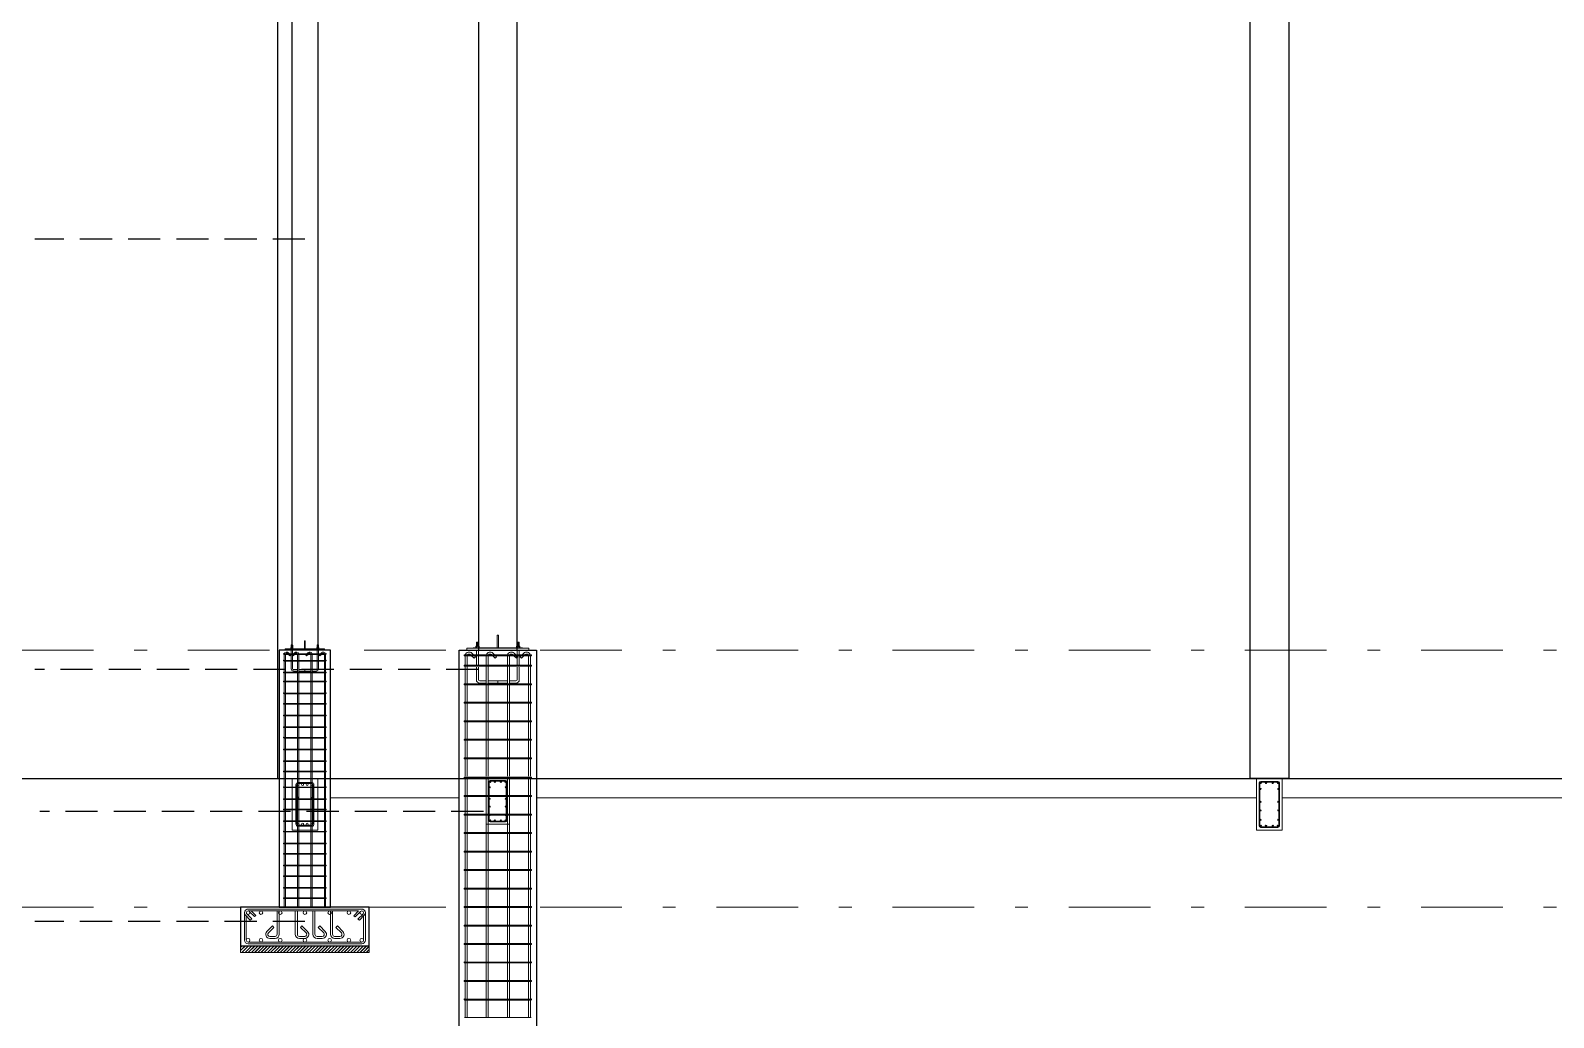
# Model space of a CAD drawing. Header units: millimetres. Extents: x 2175 to 3376, y 1504 to 1740.
# Drawn here: x 2889.6 to 2901.44, y 1528.03 to 1535.71 of the extents above; entities that cross this region are included whole.
import ezdxf

# ---------------------------------------------------------------- set-up
doc = ezdxf.new("R2010")
doc.units = ezdxf.units.MM
for name, pattern in [('DASHDOT2', [12.7, 6.35, -3.175, 0, -3.175]), ('DASHDOTX2', [50.8, 25.4, -12.7, 0, -12.7]), ('DASHED', [19.05, 12.7, -6.35]), ('HIDDEN', [0.375, 0.25, -0.125])]:
    doc.linetypes.add(name, pattern=pattern)
doc.layers.add('As Atap', color=3, linetype='DASHDOTX2', lineweight=40)
doc.layers.add('Garis Dim', color=131, linetype='DASHED', lineweight=9)
for name, color, linetype in [('FUR', 7, 'Continuous'), ('GR', 7, 'Continuous'), ('SUNGAI', 150, 'Continuous'), ('WF 150', 5, 'Continuous')]:
    doc.layers.add(name, color=color, linetype=linetype)
doc.layers.add('Layer2', color=7, linetype='DASHED', lineweight=40, true_color=0x238759)

# ---------------------------------------------------------------- blocks, each defined once
blk = doc.blocks.new('soof bmi')
at = {"layer": 'Garis Dim', "color": 1, "linetype": 'ByBlock', "lineweight": 9}
for p, q in [((38143.76, 315.036), (38143.76, 314.534)), ((38143.768, 315.036), (38143.768, 314.534)), ((38143.978, 315.053), (38143.777, 315.053)), ((38143.978, 315.044), (38143.777, 315.044)), ((38143.987, 315.036), (38143.987, 314.534)), ((38143.996, 315.036), (38143.996, 314.534)), ((38143.978, 314.525), (38143.777, 314.525)), ((38143.978, 314.517), (38143.777, 314.517))]:
    blk.add_line(p, q, dxfattribs=at)
blk.add_lwpolyline([(38143.728, 315.085), (38144.028, 315.085), (38144.028, 314.485), (38143.728, 314.485)], close=True, dxfattribs=at)
for centre, radius in [((38143.777, 315.036), 0.00853), ((38143.838, 315.036), 0.00853), ((38143.917, 315.036), 0.00853), ((38143.978, 315.036), 0.00853), ((38143.774, 314.965), 0.0064), ((38143.774, 314.815), 0.0064), ((38143.981, 314.965), 0.0064), ((38143.981, 314.815), 0.0064), ((38143.774, 314.715), 0.0064), ((38143.981, 314.715), 0.0064), ((38143.774, 314.605), 0.0064), ((38143.777, 314.534), 0.00853), ((38143.838, 314.534), 0.00853), ((38143.917, 314.534), 0.00853), ((38143.978, 314.534), 0.00853), ((38143.981, 314.605), 0.0064)]:
    blk.add_circle(centre, radius, dxfattribs=at)
for centre, radius, start, end in [((38143.777, 315.036), 0.0171, 90, 180), ((38143.978, 315.036), 0.0171, 0, 90), ((38143.978, 315.036), 0.00853, 0, 90), ((38143.777, 314.534), 0.0171, 180, 270), ((38143.978, 314.534), 0.00853, 270, 0), ((38143.978, 314.534), 0.0171, 270, 0)]:
    blk.add_arc(centre, radius, start, end, dxfattribs=at)
blk = doc.blocks.new('sloof 20x40')
at = {"layer": 'Garis Dim', "color": 1, "linetype": 'ByBlock', "lineweight": 9}
for p, q in [((49399.272, -5509.356), (49399.272, -5509.756)), ((49399.472, -5509.356), (49399.272, -5509.356)), ((49399.472, -5509.756), (49399.472, -5509.356)), ((49399.272, -5509.756), (49399.472, -5509.756))]:
    blk.add_line(p, q, dxfattribs=at)
at = {"layer": 'Garis Dim', "color": 1, "linetype": 'ByBlock', "lineweight": 5}
for p, q in [((49399.302, -5509.402), (49399.302, -5509.71)), ((49399.31, -5509.402), (49399.31, -5509.71)), ((49399.318, -5509.386), (49399.426, -5509.386)), ((49399.318, -5509.394), (49399.426, -5509.394)), ((49399.434, -5509.402), (49399.434, -5509.71)), ((49399.442, -5509.402), (49399.442, -5509.71)), ((49399.318, -5509.718), (49399.426, -5509.718)), ((49399.318, -5509.726), (49399.426, -5509.726))]:
    blk.add_line(p, q, dxfattribs=at)
for centre, radius in [((49399.318, -5509.402), 0.008), ((49399.354, -5509.402), 0.008), ((49399.39, -5509.402), 0.008), ((49399.426, -5509.402), 0.008), ((49399.316, -5509.506), 0.006), ((49399.428, -5509.506), 0.006), ((49399.318, -5509.71), 0.008), ((49399.354, -5509.71), 0.008), ((49399.39, -5509.71), 0.008), ((49399.426, -5509.71), 0.008)]:
    blk.add_circle(centre, radius, dxfattribs=at)
for centre, radius, start, end in [((49399.318, -5509.402), 0.016, 90, 180), ((49399.318, -5509.402), 0.008, 90, 180), ((49399.426, -5509.402), 0.016, 0, 90), ((49399.426, -5509.402), 0.008, 0, 90), ((49399.318, -5509.71), 0.016, 180, 270), ((49399.318, -5509.71), 0.008, 180, 270), ((49399.354, -5509.71), 0.008, 180, 270), ((49399.39, -5509.71), 0.008, 180, 270), ((49399.426, -5509.71), 0.016, 270, 0), ((49399.426, -5509.71), 0.008, 270, 0)]:
    blk.add_arc(centre, radius, start, end, dxfattribs=at)

msp = doc.modelspace()

# ---------------------------------------------------------------- hatches: boundary and pattern name
at = {"layer": 'Garis Dim', "linetype": 'ByBlock', "lineweight": 5}
h = msp.add_hatch(dxfattribs=at)
h.set_pattern_fill('LINE', color=0, scale=0.00072, angle=-0.0006, style=0)
h.set_pattern_definition([(179.999441, (3591.7157647, 1692.1963536), (2.23035e-08, 0.0022860000006), [])])
h.paths.add_polyline_path([(2893.082, 1530.954, 0.414214), (2893.08, 1530.956), (2893.067, 1530.956, 0.414214), (2893.065, 1530.954), (2893.065, 1530.923), (2893.082, 1530.923)])
h = msp.add_hatch(dxfattribs=at)
h.set_pattern_fill('LINE', color=0, scale=0.00072, angle=-0.0006, style=0)
h.set_pattern_definition([(179.999441, (3591.3989637, 1692.1963567), (2.23035e-08, 0.0022860000006), [])])
h.paths.add_polyline_path([(2893.399, 1530.954, 0.414214), (2893.397, 1530.956), (2893.383, 1530.956, 0.414214), (2893.381, 1530.954), (2893.381, 1530.923), (2893.399, 1530.923)])
h = msp.add_hatch(dxfattribs=at)
h.set_pattern_fill('LINE', color=0, scale=0.000456792, angle=-0.0006, style=0)
h.set_pattern_definition([(179.999441, (3311.6752754, 1633.2291628), (1.415e-08, 0.0014503160385), [])])
h.paths.add_polyline_path([(2891.626, 1530.932, -0.414214), (2891.627, 1530.933), (2891.635, 1530.933, -0.414214), (2891.637, 1530.932), (2891.637, 1530.912), (2891.626, 1530.912)])
h = msp.add_hatch(dxfattribs=at)
h.set_pattern_fill('LINE', color=0, scale=0.000456792, angle=-0.0006, style=0)
h.set_pattern_definition([(179.999441, (3311.8762646, 1633.2291608), (1.415e-08, 0.0014503160385), [])])
h.paths.add_polyline_path([(2891.827, 1530.932, -0.414214), (2891.828, 1530.933), (2891.836, 1530.933, -0.414214), (2891.838, 1530.932), (2891.838, 1530.912), (2891.827, 1530.912)])
at = {"layer": 'Layer2', "linetype": 'ByBlock', "lineweight": 5}
h = msp.add_hatch(dxfattribs=at)
h.set_pattern_fill('JIS_LC_8', scale=0.00225, style=0)
h.set_pattern_definition([(45, (-10530.265146, 4187.654351), (-0.01240972401, 0.01240972401), []), (45, (-10530.264246, 4187.654351), (-0.01240972401, 0.01240972401), [])])
h.paths.add_polyline_path([(2891.232, 1528.593), (2892.232, 1528.593), (2892.232, 1528.541), (2891.232, 1528.541)])

# ---------------------------------------------------------------- linework, layer by layer
for p, q in [((2891.519, 1537.579), (2891.519, 1529.893)), ((2891.61, 1530.902), (2891.854, 1530.902)), ((2891.61, 1530.902), (2891.854, 1530.902)), ((2893.423, 1530.908), (2893.039, 1530.908)), ((2893.423, 1530.908), (2893.039, 1530.908))]:
    msp.add_line(p, q)
at = {"linetype": 'HIDDEN'}
for p, q in [((2891.732, 1534.089), (2889.631, 1534.089)), ((2893.081, 1530.741), (2889.631, 1530.741)), ((2893.12, 1529.637), (2889.67, 1529.637)), ((2891.732, 1528.783), (2889.631, 1528.783))]:
    msp.add_line(p, q, dxfattribs=at)
at = {"lineweight": 18}
for p, q in [((2891.58, 1530.893), (2891.884, 1530.893)), ((2891.58, 1530.893), (2891.884, 1530.893)), ((2893.471, 1530.893), (2892.991, 1530.892)), ((2893.471, 1530.893), (2892.991, 1530.893))]:
    msp.add_line(p, q, dxfattribs=at)
at = {"layer": 'As Atap', "color": 0, "linetype": 'ByBlock', "lineweight": 5}
for p, q in [((2891.735, 1530.966), (2891.728, 1530.966)), ((2891.728, 1530.902), (2891.728, 1530.966)), ((2891.735, 1530.902), (2891.735, 1530.966)), ((2893.08, 1530.956), (2893.067, 1530.956)), ((2893.226, 1531.008), (2893.237, 1531.008)), ((2893.226, 1530.908), (2893.226, 1531.008)), ((2893.237, 1530.908), (2893.237, 1531.008)), ((2893.397, 1530.956), (2893.383, 1530.956)), ((2891.57, 1530.859), (2891.57, 1530.813)), ((2891.58, 1530.859), (2891.58, 1530.813)), ((2891.626, 1530.893), (2891.626, 1530.865)), ((2891.626, 1530.86), (2891.626, 1530.813)), ((2891.627, 1530.933), (2891.635, 1530.933)), ((2891.636, 1530.893), (2891.636, 1530.865)), ((2891.636, 1530.86), (2891.636, 1530.813)), ((2891.675, 1530.859), (2891.675, 1530.813)), ((2891.684, 1530.859), (2891.684, 1530.813)), ((2891.779, 1530.859), (2891.779, 1530.813)), ((2891.789, 1530.859), (2891.789, 1530.813)), ((2891.827, 1530.893), (2891.827, 1530.865)), ((2891.827, 1530.86), (2891.827, 1530.813)), ((2891.828, 1530.933), (2891.836, 1530.933)), ((2891.837, 1530.893), (2891.837, 1530.865)), ((2891.837, 1530.86), (2891.837, 1530.813)), ((2891.883, 1530.86), (2891.883, 1530.813)), ((2891.893, 1530.86), (2891.893, 1530.813)), ((2892.977, 1530.849), (2892.977, 1530.775)), ((2892.993, 1530.849), (2892.993, 1530.775)), ((2893.065, 1530.893), (2893.065, 1530.849)), ((2893.065, 1530.849), (2893.065, 1530.775)), ((2893.082, 1530.893), (2893.082, 1530.849)), ((2893.082, 1530.849), (2893.082, 1530.775)), ((2893.142, 1530.847), (2893.142, 1530.775)), ((2893.157, 1530.847), (2893.157, 1530.775)), ((2893.306, 1530.847), (2893.306, 1530.775)), ((2893.322, 1530.847), (2893.322, 1530.775)), ((2893.382, 1530.893), (2893.382, 1530.849)), ((2893.382, 1530.849), (2893.382, 1530.775)), ((2893.399, 1530.893), (2893.399, 1530.849)), ((2893.399, 1530.849), (2893.399, 1530.775)), ((2893.471, 1530.847), (2893.471, 1530.775)), ((2893.486, 1530.847), (2893.486, 1530.775)), ((2891.57, 1530.808), (2891.57, 1530.722)), ((2891.57, 1530.737), (2891.57, 1530.651)), ((2891.58, 1530.808), (2891.58, 1530.722)), ((2891.58, 1530.737), (2891.58, 1530.651)), ((2891.626, 1530.808), (2891.626, 1530.747)), ((2891.636, 1530.808), (2891.636, 1530.747)), ((2891.675, 1530.741), (2891.642, 1530.741)), ((2891.675, 1530.73), (2891.642, 1530.73)), ((2891.675, 1530.808), (2891.675, 1530.722)), ((2891.675, 1530.737), (2891.675, 1530.651)), ((2891.684, 1530.808), (2891.684, 1530.722)), ((2891.779, 1530.741), (2891.684, 1530.741)), ((2891.684, 1530.737), (2891.684, 1530.651)), ((2891.779, 1530.73), (2891.684, 1530.73)), ((2891.732, 1530.741), (2891.732, 1530.73)), ((2891.779, 1530.808), (2891.779, 1530.722)), ((2891.779, 1530.737), (2891.779, 1530.651)), ((2891.789, 1530.808), (2891.789, 1530.722)), ((2891.821, 1530.741), (2891.789, 1530.741)), ((2891.789, 1530.737), (2891.789, 1530.651)), ((2891.821, 1530.73), (2891.789, 1530.73)), ((2891.827, 1530.808), (2891.827, 1530.747)), ((2891.837, 1530.808), (2891.837, 1530.747)), ((2891.883, 1530.808), (2891.883, 1530.722)), ((2891.883, 1530.737), (2891.883, 1530.651)), ((2891.893, 1530.808), (2891.893, 1530.722)), ((2891.893, 1530.737), (2891.893, 1530.651)), ((2892.977, 1530.767), (2892.977, 1530.631)), ((2892.993, 1530.767), (2892.993, 1530.631)), ((2893.065, 1530.76), (2893.065, 1530.662)), ((2893.082, 1530.76), (2893.082, 1530.662)), ((2893.142, 1530.767), (2893.142, 1530.631)), ((2893.157, 1530.767), (2893.157, 1530.631)), ((2893.306, 1530.767), (2893.306, 1530.631)), ((2893.322, 1530.767), (2893.322, 1530.631)), ((2893.382, 1530.76), (2893.382, 1530.662)), ((2893.399, 1530.76), (2893.399, 1530.662)), ((2893.471, 1530.767), (2893.471, 1530.631)), ((2893.486, 1530.767), (2893.486, 1530.631)), ((2891.57, 1530.646), (2891.57, 1530.559)), ((2891.58, 1530.646), (2891.58, 1530.559)), ((2891.675, 1530.646), (2891.675, 1530.559)), ((2891.684, 1530.646), (2891.684, 1530.559)), ((2891.779, 1530.646), (2891.779, 1530.559)), ((2891.789, 1530.646), (2891.789, 1530.559)), ((2891.883, 1530.646), (2891.883, 1530.559)), ((2891.893, 1530.646), (2891.893, 1530.559)), ((2892.977, 1530.623), (2892.977, 1530.487)), ((2892.993, 1530.623), (2892.993, 1530.487)), ((2893.091, 1530.654), (2893.142, 1530.654)), ((2893.091, 1530.637), (2893.142, 1530.637)), ((2893.142, 1530.623), (2893.142, 1530.487)), ((2893.157, 1530.654), (2893.306, 1530.654)), ((2893.157, 1530.637), (2893.306, 1530.637)), ((2893.157, 1530.623), (2893.157, 1530.487)), ((2893.231, 1530.654), (2893.231, 1530.637)), ((2893.306, 1530.623), (2893.306, 1530.487)), ((2893.322, 1530.654), (2893.373, 1530.654)), ((2893.322, 1530.637), (2893.373, 1530.637)), ((2893.322, 1530.623), (2893.322, 1530.487)), ((2893.471, 1530.623), (2893.471, 1530.487)), ((2893.486, 1530.623), (2893.486, 1530.487)), ((2891.57, 1530.565), (2891.57, 1530.478)), ((2891.57, 1530.473), (2891.57, 1530.387)), ((2891.58, 1530.565), (2891.58, 1530.478)), ((2891.58, 1530.473), (2891.58, 1530.387)), ((2891.675, 1530.565), (2891.675, 1530.478)), ((2891.675, 1530.473), (2891.675, 1530.387)), ((2891.684, 1530.565), (2891.684, 1530.478)), ((2891.684, 1530.473), (2891.684, 1530.387)), ((2891.779, 1530.565), (2891.779, 1530.478)), ((2891.779, 1530.473), (2891.779, 1530.387)), ((2891.789, 1530.565), (2891.789, 1530.478)), ((2891.789, 1530.473), (2891.789, 1530.387)), ((2891.883, 1530.565), (2891.883, 1530.478)), ((2891.883, 1530.473), (2891.883, 1530.387)), ((2891.893, 1530.565), (2891.893, 1530.478)), ((2891.893, 1530.473), (2891.893, 1530.387)), ((2892.977, 1530.479), (2892.977, 1530.343)), ((2892.993, 1530.479), (2892.993, 1530.343)), ((2893.142, 1530.479), (2893.142, 1530.343)), ((2893.157, 1530.479), (2893.157, 1530.343)), ((2893.306, 1530.479), (2893.306, 1530.343)), ((2893.322, 1530.479), (2893.322, 1530.343)), ((2893.471, 1530.479), (2893.471, 1530.343)), ((2893.486, 1530.479), (2893.486, 1530.343)), ((2891.57, 1530.382), (2891.57, 1530.295)), ((2891.58, 1530.382), (2891.58, 1530.295)), ((2891.675, 1530.382), (2891.675, 1530.295)), ((2891.684, 1530.382), (2891.684, 1530.295)), ((2891.779, 1530.382), (2891.779, 1530.295)), ((2891.789, 1530.382), (2891.789, 1530.295)), ((2891.883, 1530.382), (2891.883, 1530.295)), ((2891.893, 1530.382), (2891.893, 1530.295)), ((2891.57, 1530.301), (2891.57, 1530.214)), ((2891.58, 1530.301), (2891.58, 1530.214)), ((2891.675, 1530.301), (2891.675, 1530.214)), ((2891.684, 1530.301), (2891.684, 1530.214)), ((2891.779, 1530.301), (2891.779, 1530.214)), ((2891.789, 1530.301), (2891.789, 1530.214)), ((2891.883, 1530.301), (2891.883, 1530.214)), ((2891.893, 1530.301), (2891.893, 1530.214)), ((2892.977, 1530.336), (2892.977, 1530.199)), ((2892.993, 1530.336), (2892.993, 1530.199)), ((2893.142, 1530.336), (2893.142, 1530.199)), ((2893.157, 1530.336), (2893.157, 1530.199)), ((2893.306, 1530.336), (2893.306, 1530.199)), ((2893.322, 1530.336), (2893.322, 1530.199)), ((2893.471, 1530.336), (2893.471, 1530.199)), ((2893.486, 1530.336), (2893.486, 1530.199)), ((2891.57, 1530.209), (2891.57, 1530.123)), ((2891.57, 1530.118), (2891.57, 1530.031)), ((2891.58, 1530.209), (2891.58, 1530.123)), ((2891.58, 1530.118), (2891.58, 1530.031)), ((2891.675, 1530.209), (2891.675, 1530.123)), ((2891.675, 1530.118), (2891.675, 1530.031)), ((2891.684, 1530.209), (2891.684, 1530.123)), ((2891.684, 1530.118), (2891.684, 1530.031)), ((2891.779, 1530.209), (2891.779, 1530.123)), ((2891.779, 1530.118), (2891.779, 1530.031)), ((2891.789, 1530.209), (2891.789, 1530.123)), ((2891.789, 1530.118), (2891.789, 1530.031)), ((2891.883, 1530.209), (2891.883, 1530.123)), ((2891.883, 1530.118), (2891.883, 1530.031)), ((2891.893, 1530.209), (2891.893, 1530.123)), ((2891.893, 1530.118), (2891.893, 1530.031)), ((2892.977, 1530.192), (2892.977, 1530.055)), ((2892.993, 1530.192), (2892.993, 1530.055)), ((2893.142, 1530.192), (2893.142, 1530.055)), ((2893.157, 1530.192), (2893.157, 1530.055)), ((2893.306, 1530.192), (2893.306, 1530.055)), ((2893.322, 1530.192), (2893.322, 1530.055)), ((2893.471, 1530.192), (2893.471, 1530.055)), ((2893.486, 1530.192), (2893.486, 1530.055)), ((2891.57, 1530.037), (2891.57, 1529.95)), ((2891.58, 1530.037), (2891.58, 1529.95)), ((2891.675, 1530.037), (2891.675, 1529.95)), ((2891.684, 1530.037), (2891.684, 1529.95)), ((2891.779, 1530.037), (2891.779, 1529.95)), ((2891.789, 1530.037), (2891.789, 1529.95)), ((2891.883, 1530.037), (2891.883, 1529.95)), ((2891.893, 1530.037), (2891.893, 1529.95)), ((2892.977, 1530.048), (2892.977, 1529.912)), ((2892.993, 1530.048), (2892.993, 1529.912)), ((2893.142, 1530.048), (2893.142, 1529.912)), ((2893.157, 1530.048), (2893.157, 1529.912)), ((2893.306, 1530.048), (2893.306, 1529.912)), ((2893.322, 1530.048), (2893.322, 1529.912)), ((2893.471, 1530.048), (2893.471, 1529.912)), ((2893.486, 1530.048), (2893.486, 1529.912)), ((2891.57, 1529.945), (2891.57, 1529.859)), ((2891.57, 1529.915), (2891.57, 1529.828)), ((2891.58, 1529.945), (2891.58, 1529.859)), ((2891.58, 1529.915), (2891.58, 1529.828)), ((2891.675, 1529.945), (2891.675, 1529.859)), ((2891.675, 1529.915), (2891.675, 1529.828)), ((2891.684, 1529.945), (2891.684, 1529.859)), ((2891.684, 1529.915), (2891.684, 1529.828)), ((2891.779, 1529.945), (2891.779, 1529.859)), ((2891.779, 1529.915), (2891.779, 1529.828)), ((2891.789, 1529.945), (2891.789, 1529.859)), ((2891.789, 1529.915), (2891.789, 1529.828)), ((2891.883, 1529.945), (2891.883, 1529.859)), ((2891.883, 1529.915), (2891.883, 1529.828)), ((2891.893, 1529.945), (2891.893, 1529.859)), ((2891.893, 1529.915), (2891.893, 1529.828)), ((2892.977, 1529.898), (2892.977, 1529.761)), ((2892.993, 1529.898), (2892.993, 1529.761)), ((2893.142, 1529.898), (2893.142, 1529.761)), ((2893.157, 1529.898), (2893.157, 1529.761)), ((2893.306, 1529.898), (2893.306, 1529.761)), ((2893.322, 1529.898), (2893.322, 1529.761)), ((2893.471, 1529.898), (2893.471, 1529.761)), ((2893.486, 1529.898), (2893.486, 1529.761)), ((2891.57, 1529.823), (2891.57, 1529.737)), ((2891.58, 1529.823), (2891.58, 1529.737)), ((2891.675, 1529.823), (2891.675, 1529.737)), ((2891.684, 1529.823), (2891.684, 1529.737)), ((2891.779, 1529.823), (2891.779, 1529.737)), ((2891.789, 1529.823), (2891.789, 1529.737)), ((2891.883, 1529.823), (2891.883, 1529.737)), ((2891.893, 1529.823), (2891.893, 1529.737)), ((2891.57, 1529.742), (2891.57, 1529.656)), ((2891.57, 1529.651), (2891.57, 1529.564)), ((2891.58, 1529.742), (2891.58, 1529.656)), ((2891.58, 1529.651), (2891.58, 1529.564)), ((2891.675, 1529.742), (2891.675, 1529.656)), ((2891.675, 1529.651), (2891.675, 1529.564)), ((2891.684, 1529.742), (2891.684, 1529.656)), ((2891.684, 1529.651), (2891.684, 1529.564)), ((2891.779, 1529.742), (2891.779, 1529.656)), ((2891.779, 1529.651), (2891.779, 1529.564)), ((2891.789, 1529.742), (2891.789, 1529.656)), ((2891.789, 1529.651), (2891.789, 1529.564)), ((2891.883, 1529.742), (2891.883, 1529.656)), ((2891.883, 1529.651), (2891.883, 1529.564)), ((2891.893, 1529.742), (2891.893, 1529.656)), ((2891.893, 1529.651), (2891.893, 1529.564)), ((2892.977, 1529.754), (2892.977, 1529.617)), ((2892.993, 1529.754), (2892.993, 1529.617)), ((2893.142, 1529.754), (2893.142, 1529.617)), ((2893.157, 1529.754), (2893.157, 1529.617)), ((2893.306, 1529.754), (2893.306, 1529.617)), ((2893.322, 1529.754), (2893.322, 1529.617)), ((2893.471, 1529.754), (2893.471, 1529.617)), ((2893.486, 1529.754), (2893.486, 1529.617)), ((2891.57, 1529.57), (2891.57, 1529.483)), ((2891.58, 1529.57), (2891.58, 1529.483)), ((2891.675, 1529.57), (2891.675, 1529.483)), ((2891.684, 1529.57), (2891.684, 1529.483)), ((2891.779, 1529.57), (2891.779, 1529.483)), ((2891.789, 1529.57), (2891.789, 1529.483)), ((2891.883, 1529.57), (2891.883, 1529.483)), ((2891.893, 1529.57), (2891.893, 1529.483)), ((2892.977, 1529.61), (2892.977, 1529.474)), ((2892.993, 1529.61), (2892.993, 1529.474)), ((2893.142, 1529.61), (2893.142, 1529.474)), ((2893.157, 1529.61), (2893.157, 1529.474)), ((2893.306, 1529.61), (2893.306, 1529.474)), ((2893.322, 1529.61), (2893.322, 1529.474)), ((2893.471, 1529.61), (2893.471, 1529.474)), ((2893.486, 1529.61), (2893.486, 1529.474)), ((2891.57, 1529.478), (2891.57, 1529.392)), ((2891.58, 1529.478), (2891.58, 1529.392)), ((2891.675, 1529.478), (2891.675, 1529.392)), ((2891.684, 1529.478), (2891.684, 1529.392)), ((2891.779, 1529.478), (2891.779, 1529.392)), ((2891.789, 1529.478), (2891.789, 1529.392)), ((2891.883, 1529.478), (2891.883, 1529.392)), ((2891.893, 1529.478), (2891.893, 1529.392)), ((2892.977, 1529.466), (2892.977, 1529.33)), ((2892.993, 1529.466), (2892.993, 1529.33)), ((2893.142, 1529.466), (2893.142, 1529.33)), ((2893.157, 1529.466), (2893.157, 1529.33)), ((2893.306, 1529.466), (2893.306, 1529.33)), ((2893.322, 1529.466), (2893.322, 1529.33)), ((2893.471, 1529.466), (2893.471, 1529.33)), ((2893.486, 1529.466), (2893.486, 1529.33)), ((2891.57, 1529.397), (2891.57, 1529.31)), ((2891.57, 1529.306), (2891.57, 1529.219)), ((2891.58, 1529.397), (2891.58, 1529.31)), ((2891.58, 1529.306), (2891.58, 1529.219)), ((2891.675, 1529.397), (2891.675, 1529.31)), ((2891.675, 1529.306), (2891.675, 1529.219)), ((2891.684, 1529.397), (2891.684, 1529.31)), ((2891.684, 1529.306), (2891.684, 1529.219)), ((2891.779, 1529.397), (2891.779, 1529.31)), ((2891.779, 1529.306), (2891.779, 1529.219)), ((2891.789, 1529.397), (2891.789, 1529.31)), ((2891.789, 1529.306), (2891.789, 1529.219)), ((2891.883, 1529.397), (2891.883, 1529.31)), ((2891.883, 1529.306), (2891.883, 1529.219)), ((2891.893, 1529.397), (2891.893, 1529.31)), ((2891.893, 1529.306), (2891.893, 1529.219)), ((2892.977, 1529.322), (2892.977, 1529.186)), ((2892.993, 1529.322), (2892.993, 1529.186)), ((2893.142, 1529.322), (2893.142, 1529.186)), ((2893.157, 1529.322), (2893.157, 1529.186)), ((2893.306, 1529.322), (2893.306, 1529.186)), ((2893.322, 1529.322), (2893.322, 1529.186)), ((2893.471, 1529.322), (2893.471, 1529.186)), ((2893.486, 1529.322), (2893.486, 1529.186)), ((2891.57, 1529.224), (2891.57, 1529.138)), ((2891.58, 1529.224), (2891.58, 1529.138)), ((2891.675, 1529.224), (2891.675, 1529.138)), ((2891.684, 1529.224), (2891.684, 1529.138)), ((2891.779, 1529.224), (2891.779, 1529.138)), ((2891.789, 1529.224), (2891.789, 1529.138)), ((2891.883, 1529.224), (2891.883, 1529.138)), ((2891.893, 1529.224), (2891.893, 1529.138)), ((2892.977, 1529.178), (2892.977, 1529.042)), ((2892.993, 1529.178), (2892.993, 1529.042)), ((2893.142, 1529.178), (2893.142, 1529.042)), ((2893.157, 1529.178), (2893.157, 1529.042)), ((2893.306, 1529.178), (2893.306, 1529.042)), ((2893.322, 1529.178), (2893.322, 1529.042)), ((2893.471, 1529.178), (2893.471, 1529.042)), ((2893.486, 1529.178), (2893.486, 1529.042)), ((2891.57, 1529.133), (2891.57, 1529.047)), ((2891.57, 1529.052), (2891.57, 1528.965)), ((2891.58, 1529.133), (2891.58, 1529.047)), ((2891.58, 1529.052), (2891.58, 1528.965)), ((2891.675, 1529.133), (2891.675, 1529.047)), ((2891.675, 1529.052), (2891.675, 1528.965)), ((2891.684, 1529.133), (2891.684, 1529.047)), ((2891.684, 1529.052), (2891.684, 1528.965)), ((2891.779, 1529.133), (2891.779, 1529.047)), ((2891.779, 1529.052), (2891.779, 1528.965)), ((2891.789, 1529.133), (2891.789, 1529.047)), ((2891.789, 1529.052), (2891.789, 1528.965)), ((2891.883, 1529.133), (2891.883, 1529.047)), ((2891.883, 1529.052), (2891.883, 1528.965)), ((2891.893, 1529.133), (2891.893, 1529.047)), ((2891.893, 1529.052), (2891.893, 1528.965)), ((2891.57, 1528.96), (2891.57, 1528.893)), ((2891.58, 1528.96), (2891.58, 1528.893)), ((2891.675, 1528.96), (2891.675, 1528.893)), ((2891.684, 1528.96), (2891.684, 1528.893)), ((2891.779, 1528.96), (2891.779, 1528.893)), ((2891.789, 1528.96), (2891.789, 1528.893)), ((2891.883, 1528.96), (2891.883, 1528.893)), ((2891.893, 1528.96), (2891.893, 1528.893)), ((2892.977, 1529.034), (2892.977, 1528.898)), ((2892.993, 1529.034), (2892.993, 1528.898)), ((2893.142, 1529.034), (2893.142, 1528.898)), ((2893.157, 1529.034), (2893.157, 1528.898)), ((2893.306, 1529.034), (2893.306, 1528.898)), ((2893.322, 1529.034), (2893.322, 1528.898)), ((2893.471, 1529.034), (2893.471, 1528.898)), ((2893.486, 1529.034), (2893.486, 1528.898)), ((2891.262, 1528.849), (2891.262, 1528.636)), ((2891.276, 1528.824), (2891.276, 1528.636)), ((2891.516, 1528.864), (2891.516, 1528.682)), ((2891.532, 1528.864), (2891.532, 1528.682)), ((2891.657, 1528.864), (2891.657, 1528.682)), ((2891.673, 1528.864), (2891.673, 1528.682)), ((2891.794, 1528.864), (2891.794, 1528.682)), ((2891.81, 1528.864), (2891.81, 1528.682)), ((2891.931, 1528.864), (2891.931, 1528.682)), ((2891.947, 1528.864), (2891.947, 1528.682)), ((2892.187, 1528.824), (2892.187, 1528.631)), ((2892.202, 1528.85), (2892.202, 1528.636)), ((2892.977, 1528.89), (2892.977, 1528.754)), ((2892.993, 1528.89), (2892.993, 1528.754)), ((2893.142, 1528.89), (2893.142, 1528.754)), ((2893.157, 1528.89), (2893.157, 1528.754)), ((2893.306, 1528.89), (2893.306, 1528.754)), ((2893.322, 1528.89), (2893.322, 1528.754)), ((2893.471, 1528.89), (2893.471, 1528.754)), ((2893.486, 1528.89), (2893.486, 1528.754)), ((2892.977, 1528.747), (2892.977, 1528.61)), ((2892.993, 1528.747), (2892.993, 1528.61)), ((2893.142, 1528.747), (2893.142, 1528.61)), ((2893.157, 1528.747), (2893.157, 1528.61)), ((2893.306, 1528.747), (2893.306, 1528.61)), ((2893.322, 1528.747), (2893.322, 1528.61)), ((2893.471, 1528.747), (2893.471, 1528.61)), ((2893.486, 1528.747), (2893.486, 1528.61)), ((2892.977, 1528.603), (2892.977, 1528.466)), ((2892.993, 1528.603), (2892.993, 1528.466)), ((2893.142, 1528.603), (2893.142, 1528.466)), ((2893.157, 1528.603), (2893.157, 1528.466)), ((2893.306, 1528.603), (2893.306, 1528.466)), ((2893.322, 1528.603), (2893.322, 1528.466)), ((2893.471, 1528.603), (2893.471, 1528.466)), ((2893.486, 1528.603), (2893.486, 1528.466)), ((2892.977, 1528.459), (2892.977, 1528.322)), ((2892.993, 1528.459), (2892.993, 1528.322)), ((2893.142, 1528.459), (2893.142, 1528.322)), ((2893.157, 1528.459), (2893.157, 1528.322)), ((2893.306, 1528.459), (2893.306, 1528.322)), ((2893.322, 1528.459), (2893.322, 1528.322)), ((2893.471, 1528.459), (2893.471, 1528.322)), ((2893.486, 1528.459), (2893.486, 1528.322)), ((2892.977, 1528.315), (2892.977, 1528.178)), ((2892.993, 1528.315), (2892.993, 1528.178)), ((2893.142, 1528.315), (2893.142, 1528.178)), ((2893.157, 1528.315), (2893.157, 1528.178)), ((2893.306, 1528.315), (2893.306, 1528.178)), ((2893.322, 1528.315), (2893.322, 1528.178)), ((2893.471, 1528.315), (2893.471, 1528.178)), ((2893.486, 1528.315), (2893.486, 1528.178)), ((2892.977, 1528.171), (2892.977, 1528.034)), ((2892.993, 1528.171), (2892.993, 1528.034)), ((2893.142, 1528.171), (2893.142, 1528.034)), ((2893.157, 1528.171), (2893.157, 1528.034)), ((2893.306, 1528.171), (2893.306, 1528.034)), ((2893.322, 1528.171), (2893.322, 1528.034)), ((2893.471, 1528.171), (2893.471, 1528.034)), ((2893.486, 1528.171), (2893.486, 1528.034))]:
    msp.add_line(p, q, dxfattribs=at)
at = {"layer": 'As Atap', "color": 7, "linetype": 'ByBlock', "lineweight": 9}
for p, q in [((2891.884, 1530.902), (2891.579, 1530.902)), ((2891.579, 1530.902), (2891.579, 1530.893)), ((2891.884, 1530.902), (2891.884, 1530.893)), ((2892.992, 1530.908), (2892.992, 1530.893)), ((2892.992, 1530.908), (2893.472, 1530.908)), ((2893.472, 1530.908), (2893.472, 1530.893))]:
    msp.add_line(p, q, dxfattribs=at)
at = {"layer": 'As Atap', "color": 7, "linetype": 'ByBlock', "lineweight": 5}
for p, q in [((2891.621, 1530.904), (2891.641, 1530.904)), ((2891.623, 1530.912), (2891.639, 1530.912)), ((2891.822, 1530.904), (2891.842, 1530.904)), ((2891.824, 1530.912), (2891.84, 1530.912)), ((2893.089, 1530.91), (2893.058, 1530.91)), ((2893.086, 1530.923), (2893.06, 1530.923)), ((2893.406, 1530.91), (2893.374, 1530.91)), ((2893.403, 1530.923), (2893.377, 1530.923)), ((2891.232, 1528.593), (2891.232, 1528.543))]:
    msp.add_line(p, q, dxfattribs=at)
at = {"layer": 'As Atap', "color": 0, "linetype": 'ByBlock', "lineweight": 5}
for centre, radius, start, end in [((2891.642, 1530.747), 0.0164, 180, 270), ((2891.642, 1530.747), 0.00548, 180, 270), ((2891.821, 1530.747), 0.00548, 270, 0), ((2891.821, 1530.747), 0.0164, 270, 0), ((2893.091, 1530.662), 0.0259, 180, 270), ((2893.091, 1530.662), 0.00864, 180, 270), ((2893.373, 1530.662), 0.0259, 270, 0), ((2893.373, 1530.662), 0.00864, 270, 0)]:
    msp.add_arc(centre, radius, start, end, dxfattribs=at)
at = {"layer": 'Garis Dim', "color": 0, "linetype": 'ByBlock', "lineweight": 5}
for p, q in [((2893.065, 1530.923), (2893.065, 1530.954)), ((2893.082, 1530.923), (2893.082, 1530.954)), ((2893.381, 1530.923), (2893.381, 1530.954)), ((2893.399, 1530.923), (2893.399, 1530.954)), ((2891.568, 1530.865), (2891.895, 1530.865)), ((2891.568, 1530.86), (2891.895, 1530.86)), ((2891.597, 1530.866), (2891.598, 1530.865)), ((2891.603, 1530.873), (2891.611, 1530.865)), ((2891.603, 1530.86), (2891.614, 1530.848)), ((2891.621, 1530.855), (2891.614, 1530.848)), ((2891.616, 1530.86), (2891.621, 1530.855)), ((2891.626, 1530.912), (2891.626, 1530.932)), ((2891.638, 1530.86), (2891.633, 1530.855)), ((2891.633, 1530.855), (2891.64, 1530.848)), ((2891.637, 1530.912), (2891.637, 1530.932)), ((2891.642, 1530.86), (2891.637, 1530.855)), ((2891.652, 1530.86), (2891.64, 1530.848)), ((2891.651, 1530.873), (2891.643, 1530.865)), ((2891.658, 1530.866), (2891.657, 1530.865)), ((2891.743, 1530.86), (2891.738, 1530.855)), ((2891.738, 1530.855), (2891.745, 1530.848)), ((2891.756, 1530.86), (2891.745, 1530.848)), ((2891.755, 1530.873), (2891.748, 1530.865)), ((2891.762, 1530.866), (2891.761, 1530.865)), ((2891.827, 1530.912), (2891.827, 1530.932)), ((2891.838, 1530.912), (2891.838, 1530.932)), ((2891.847, 1530.86), (2891.842, 1530.855)), ((2891.842, 1530.855), (2891.849, 1530.848)), ((2891.861, 1530.86), (2891.849, 1530.848)), ((2891.851, 1530.866), (2891.85, 1530.865)), ((2891.86, 1530.873), (2891.852, 1530.865)), ((2893.49, 1530.857), (2892.973, 1530.857)), ((2893.49, 1530.849), (2892.973, 1530.849)), ((2893.028, 1530.849), (2893.047, 1530.83)), ((2893.03, 1530.869), (2893.042, 1530.857)), ((2893.043, 1530.858), (2893.044, 1530.857)), ((2893.058, 1530.841), (2893.047, 1530.83)), ((2893.05, 1530.849), (2893.058, 1530.841)), ((2893.183, 1530.858), (2893.185, 1530.857)), ((2893.193, 1530.849), (2893.211, 1530.83)), ((2893.194, 1530.869), (2893.207, 1530.857)), ((2893.222, 1530.841), (2893.211, 1530.83)), ((2893.214, 1530.849), (2893.222, 1530.841)), ((2893.348, 1530.858), (2893.349, 1530.857)), ((2893.357, 1530.849), (2893.376, 1530.83)), ((2893.359, 1530.869), (2893.371, 1530.857)), ((2893.373, 1530.849), (2893.381, 1530.841)), ((2893.387, 1530.841), (2893.376, 1530.83)), ((2893.379, 1530.849), (2893.387, 1530.841)), ((2893.413, 1530.849), (2893.405, 1530.841)), ((2893.405, 1530.841), (2893.416, 1530.83)), ((2893.435, 1530.849), (2893.416, 1530.83)), ((2893.434, 1530.869), (2893.421, 1530.857)), ((2893.444, 1530.858), (2893.443, 1530.857)), ((2891.568, 1530.813), (2891.895, 1530.813)), ((2891.568, 1530.808), (2891.895, 1530.808)), ((2891.568, 1530.722), (2891.895, 1530.722)), ((2891.568, 1530.717), (2891.895, 1530.717)), ((2893.49, 1530.775), (2892.973, 1530.775)), ((2893.49, 1530.767), (2892.973, 1530.767)), ((2891.568, 1530.651), (2891.895, 1530.651)), ((2891.568, 1530.646), (2891.895, 1530.646)), ((2893.49, 1530.631), (2892.973, 1530.631)), ((2893.49, 1530.623), (2892.973, 1530.623)), ((2891.568, 1530.559), (2891.895, 1530.559)), ((2891.568, 1530.554), (2891.895, 1530.554)), ((2891.568, 1530.478), (2891.895, 1530.478)), ((2891.568, 1530.473), (2891.895, 1530.473)), ((2893.49, 1530.487), (2892.973, 1530.487)), ((2893.49, 1530.479), (2892.973, 1530.479)), ((2891.568, 1530.387), (2891.895, 1530.387)), ((2891.568, 1530.382), (2891.895, 1530.382)), ((2891.568, 1530.295), (2891.895, 1530.295)), ((2891.568, 1530.291), (2891.895, 1530.291)), ((2893.49, 1530.343), (2892.973, 1530.343)), ((2893.49, 1530.335), (2892.973, 1530.335)), ((2891.568, 1530.214), (2891.895, 1530.214)), ((2891.568, 1530.209), (2891.895, 1530.209)), ((2891.568, 1530.123), (2891.895, 1530.123)), ((2891.568, 1530.118), (2891.895, 1530.118)), ((2893.49, 1530.199), (2892.973, 1530.199)), ((2893.49, 1530.192), (2892.973, 1530.192)), ((2891.568, 1530.031), (2891.895, 1530.031)), ((2891.568, 1530.027), (2891.895, 1530.027)), ((2893.49, 1530.055), (2892.973, 1530.055)), ((2893.49, 1530.048), (2892.973, 1530.048)), ((2891.568, 1529.95), (2891.895, 1529.95)), ((2891.568, 1529.945), (2891.895, 1529.945)), ((2893.49, 1529.905), (2892.973, 1529.905)), ((2893.49, 1529.898), (2892.973, 1529.898)), ((2891.568, 1529.828), (2891.895, 1529.828)), ((2891.568, 1529.823), (2891.895, 1529.823)), ((2893.49, 1529.761), (2892.973, 1529.761)), ((2891.568, 1529.737), (2891.895, 1529.737)), ((2891.568, 1529.732), (2891.895, 1529.732)), ((2891.568, 1529.656), (2891.895, 1529.656)), ((2891.568, 1529.651), (2891.895, 1529.651)), ((2893.49, 1529.754), (2892.973, 1529.754)), ((2891.568, 1529.564), (2891.895, 1529.564)), ((2891.568, 1529.559), (2891.895, 1529.559)), ((2893.49, 1529.617), (2892.973, 1529.617)), ((2893.49, 1529.61), (2892.973, 1529.61)), ((2891.568, 1529.483), (2891.895, 1529.483)), ((2891.568, 1529.478), (2891.895, 1529.478)), ((2893.49, 1529.474), (2892.973, 1529.474)), ((2893.49, 1529.466), (2892.973, 1529.466)), ((2891.568, 1529.392), (2891.895, 1529.392)), ((2891.568, 1529.387), (2891.895, 1529.387)), ((2891.568, 1529.31), (2891.895, 1529.31)), ((2891.568, 1529.306), (2891.895, 1529.306)), ((2893.49, 1529.33), (2892.973, 1529.33)), ((2893.49, 1529.322), (2892.973, 1529.322)), ((2891.568, 1529.219), (2891.895, 1529.219)), ((2891.568, 1529.214), (2891.895, 1529.214)), ((2893.49, 1529.186), (2892.973, 1529.186)), ((2893.49, 1529.178), (2892.973, 1529.178)), ((2891.568, 1529.138), (2891.895, 1529.138)), ((2891.568, 1529.133), (2891.895, 1529.133)), ((2891.568, 1529.047), (2891.895, 1529.047)), ((2891.568, 1529.042), (2891.895, 1529.042)), ((2891.568, 1528.965), (2891.895, 1528.965)), ((2891.568, 1528.96), (2891.895, 1528.96)), ((2893.49, 1529.042), (2892.973, 1529.042)), ((2893.49, 1529.034), (2892.973, 1529.034)), ((2891.27, 1528.83), (2891.307, 1528.792)), ((2891.279, 1528.841), (2891.318, 1528.802)), ((2891.29, 1528.878), (2892.174, 1528.878)), ((2891.29, 1528.864), (2892.148, 1528.864)), ((2891.301, 1528.858), (2891.339, 1528.82)), ((2891.315, 1528.864), (2891.349, 1528.829)), ((2891.349, 1528.829), (2891.339, 1528.82)), ((2892.148, 1528.864), (2892.112, 1528.827)), ((2892.112, 1528.827), (2892.123, 1528.818)), ((2892.164, 1528.86), (2892.123, 1528.818)), ((2892.184, 1528.84), (2892.144, 1528.801)), ((2892.193, 1528.83), (2892.155, 1528.792)), ((2892.198, 1528.864), (2892.198, 1528.864)), ((2893.49, 1528.898), (2892.973, 1528.898)), ((2893.49, 1528.89), (2892.973, 1528.89)), ((2891.318, 1528.802), (2891.307, 1528.792)), ((2891.436, 1528.704), (2891.48, 1528.748)), ((2891.448, 1528.693), (2891.491, 1528.736)), ((2891.48, 1528.748), (2891.491, 1528.736)), ((2891.709, 1528.748), (2891.698, 1528.736)), ((2891.742, 1528.693), (2891.698, 1528.736)), ((2891.753, 1528.704), (2891.709, 1528.748)), ((2891.847, 1528.748), (2891.835, 1528.736)), ((2891.879, 1528.693), (2891.835, 1528.736)), ((2891.89, 1528.704), (2891.847, 1528.748)), ((2891.984, 1528.748), (2891.972, 1528.736)), ((2892.016, 1528.693), (2891.972, 1528.736)), ((2892.027, 1528.704), (2891.984, 1528.748)), ((2892.144, 1528.801), (2892.155, 1528.792)), ((2893.49, 1528.754), (2892.973, 1528.754)), ((2893.49, 1528.746), (2892.973, 1528.746)), ((2891.29, 1528.622), (2892.174, 1528.622)), ((2891.29, 1528.608), (2892.174, 1528.608)), ((2891.29, 1528.608), (2892.174, 1528.608)), ((2891.5, 1528.666), (2891.459, 1528.666)), ((2891.5, 1528.65), (2891.459, 1528.65)), ((2891.689, 1528.666), (2891.73, 1528.666)), ((2891.689, 1528.65), (2891.73, 1528.65)), ((2891.826, 1528.666), (2891.867, 1528.666)), ((2891.826, 1528.65), (2891.867, 1528.65)), ((2891.963, 1528.666), (2892.004, 1528.666)), ((2891.963, 1528.65), (2892.004, 1528.65)), ((2893.49, 1528.61), (2892.973, 1528.61)), ((2893.49, 1528.603), (2892.973, 1528.603)), ((2893.49, 1528.466), (2892.973, 1528.466)), ((2893.49, 1528.459), (2892.973, 1528.459)), ((2893.49, 1528.322), (2892.973, 1528.322)), ((2893.49, 1528.315), (2892.973, 1528.315)), ((2893.49, 1528.178), (2892.973, 1528.178)), ((2893.49, 1528.171), (2892.973, 1528.171)), ((2893.49, 1528.034), (2892.973, 1528.034))]:
    msp.add_line(p, q, dxfattribs=at)
at = {"layer": 'Garis Dim', "linetype": 'DASHDOT2', "ltscale": 0.1}
for p, q in [((2881.232, 1530.893), (2933.732, 1530.893)), ((2881.232, 1528.893), (2933.732, 1528.893))]:
    msp.add_line(p, q, dxfattribs=at)
at = {"layer": 'Garis Dim', "color": 7, "linetype": 'ByBlock', "lineweight": 5}
for p, q in [((2891.621, 1530.902), (2891.621, 1530.904)), ((2891.623, 1530.904), (2891.623, 1530.912)), ((2891.627, 1530.904), (2891.627, 1530.912)), ((2891.635, 1530.904), (2891.635, 1530.912)), ((2891.639, 1530.904), (2891.639, 1530.912)), ((2891.641, 1530.902), (2891.641, 1530.904)), ((2891.822, 1530.902), (2891.822, 1530.904)), ((2891.824, 1530.904), (2891.824, 1530.912)), ((2891.828, 1530.904), (2891.828, 1530.912)), ((2891.836, 1530.904), (2891.836, 1530.912)), ((2891.84, 1530.904), (2891.84, 1530.912)), ((2891.842, 1530.902), (2891.842, 1530.904)), ((2893.058, 1530.908), (2893.058, 1530.91)), ((2893.06, 1530.91), (2893.06, 1530.923)), ((2893.067, 1530.91), (2893.067, 1530.923)), ((2893.08, 1530.91), (2893.08, 1530.923)), ((2893.086, 1530.91), (2893.086, 1530.923)), ((2893.089, 1530.908), (2893.089, 1530.91)), ((2893.374, 1530.908), (2893.374, 1530.91)), ((2893.377, 1530.91), (2893.377, 1530.923)), ((2893.384, 1530.91), (2893.384, 1530.923)), ((2893.396, 1530.91), (2893.396, 1530.923)), ((2893.403, 1530.91), (2893.403, 1530.923)), ((2893.406, 1530.908), (2893.406, 1530.91))]:
    msp.add_line(p, q, dxfattribs=at)
at = {"layer": 'Garis Dim', "color": 0, "linetype": 'ByBlock', "lineweight": 5}
for centre in [(2891.29, 1528.85), (2891.39, 1528.85), (2891.54, 1528.85), (2891.732, 1528.85), (2891.924, 1528.85), (2892.074, 1528.85), (2892.174, 1528.85), (2891.29, 1528.636), (2891.39, 1528.636), (2891.54, 1528.636), (2891.732, 1528.636), (2891.924, 1528.636), (2892.074, 1528.636), (2892.174, 1528.636)]:
    msp.add_circle(centre, 0.014, dxfattribs=at)
for centre, radius, start, end in [((2893.067, 1530.954), 0.00192, 90, 180), ((2893.08, 1530.954), 0.00192, 0, 90), ((2893.383, 1530.954), 0.00192, 90, 180), ((2893.397, 1530.954), 0.00192, 0, 90), ((2891.568, 1530.863), 0.00244, 90, 270), ((2891.59, 1530.859), 0.0195, 177.0849, 180), ((2891.59, 1530.859), 0.0195, 45, 162.4909), ((2891.59, 1530.859), 0.00974, 174.1621, 180), ((2891.59, 1530.859), 0.00974, 45, 143.0073), ((2891.627, 1530.932), 0.00122, 90, 180), ((2891.635, 1530.932), 0.00122, 0, 90), ((2891.665, 1530.859), 0.0195, 17.5091, 135), ((2891.665, 1530.859), 0.00974, 36.9927, 135), ((2891.665, 1530.859), 0.00974, 0, 5.8379), ((2891.729, 1530.859), 0.00974, 0, 5.8379), ((2891.769, 1530.859), 0.0195, 17.5091, 135), ((2891.769, 1530.859), 0.00974, 36.9927, 135), ((2891.769, 1530.859), 0.00974, 0, 5.8379), ((2891.828, 1530.932), 0.00122, 90, 180), ((2891.836, 1530.932), 0.00122, 0, 90), ((2891.874, 1530.859), 0.0195, 17.5091, 135), ((2891.874, 1530.859), 0.00974, 36.9927, 143.0073), ((2891.858, 1530.859), 0.00974, 0, 5.8379), ((2891.874, 1530.859), 0.0195, 0, 2.9151), ((2891.895, 1530.863), 0.00244, 269.9994, 90), ((2892.973, 1530.853), 0.00384, 90, 270.0006), ((2893.008, 1530.847), 0.0307, 177.0849, 180), ((2893.008, 1530.847), 0.0307, 45, 162.4909), ((2893.008, 1530.847), 0.0154, 36.9927, 143.0073), ((2893.032, 1530.847), 0.0154, 174.1621, 180), ((2893.172, 1530.847), 0.0307, 45, 162.4909), ((2893.172, 1530.847), 0.0154, 174.1621, 180), ((2893.172, 1530.847), 0.0154, 45, 143.0073), ((2893.235, 1530.847), 0.0154, 174.1621, 180), ((2893.337, 1530.847), 0.0307, 45, 162.4909), ((2893.337, 1530.847), 0.0154, 174.1621, 180), ((2893.337, 1530.847), 0.0154, 45, 143.0073), ((2893.455, 1530.847), 0.0307, 17.5091, 135), ((2893.455, 1530.847), 0.0154, 36.9927, 135), ((2893.455, 1530.847), 0.0154, 0, 5.8379), ((2893.455, 1530.847), 0.0307, 0, 2.9151), ((2893.49, 1530.853), 0.00384, 270, 90), ((2891.568, 1530.811), 0.00244, 90, 270), ((2891.568, 1530.719), 0.00244, 90, 270), ((2891.895, 1530.811), 0.00244, 269.9994, 90), ((2891.895, 1530.719), 0.00244, 269.9994, 90), ((2892.973, 1530.771), 0.00384, 90, 270.0006), ((2893.49, 1530.771), 0.00384, 270, 90), ((2891.568, 1530.648), 0.00244, 90, 270), ((2891.895, 1530.648), 0.00244, 269.9994, 90), ((2892.973, 1530.627), 0.00384, 90, 270.0006), ((2893.49, 1530.627), 0.00384, 270, 90), ((2891.568, 1530.557), 0.00244, 90, 270), ((2891.568, 1530.476), 0.00244, 90, 270), ((2891.895, 1530.557), 0.00244, 269.9994, 90), ((2891.895, 1530.476), 0.00244, 269.9994, 90), ((2892.973, 1530.483), 0.00384, 90, 270.0006), ((2893.49, 1530.483), 0.00384, 270, 90), ((2891.568, 1530.384), 0.00244, 90, 270), ((2891.895, 1530.384), 0.00244, 269.9994, 90), ((2891.568, 1530.293), 0.00244, 90, 270), ((2891.895, 1530.293), 0.00244, 269.9994, 90), ((2892.973, 1530.339), 0.00384, 90, 270.0006), ((2893.49, 1530.339), 0.00384, 270, 90), ((2891.568, 1530.212), 0.00244, 90, 270), ((2891.568, 1530.12), 0.00244, 90, 270), ((2891.895, 1530.212), 0.00244, 269.9994, 90), ((2891.895, 1530.12), 0.00244, 269.9994, 90), ((2892.973, 1530.195), 0.00384, 90, 270.0006), ((2893.49, 1530.195), 0.00384, 270, 90), ((2891.568, 1530.029), 0.00244, 90, 270), ((2891.895, 1530.029), 0.00244, 269.9994, 90), ((2892.973, 1530.051), 0.00384, 90, 270.0006), ((2893.49, 1530.051), 0.00384, 270, 90), ((2891.568, 1529.948), 0.00244, 90, 270), ((2891.895, 1529.948), 0.00244, 269.9994, 90), ((2892.973, 1529.901), 0.00384, 90, 270.0006), ((2893.49, 1529.901), 0.00384, 270, 90), ((2891.568, 1529.826), 0.00244, 90, 270), ((2891.895, 1529.826), 0.00244, 269.9994, 90), ((2892.973, 1529.757), 0.00384, 90, 270.0006), ((2893.49, 1529.757), 0.00384, 270, 90), ((2891.568, 1529.734), 0.00244, 90, 270), ((2891.568, 1529.653), 0.00244, 90, 270), ((2891.895, 1529.734), 0.00244, 269.9994, 90), ((2891.895, 1529.653), 0.00244, 269.9994, 90), ((2891.568, 1529.562), 0.00244, 90, 270), ((2891.895, 1529.562), 0.00244, 269.9994, 90), ((2892.973, 1529.613), 0.00384, 90, 270.0006), ((2893.49, 1529.613), 0.00384, 270, 90), ((2891.568, 1529.481), 0.00244, 90, 270), ((2891.895, 1529.481), 0.00244, 269.9994, 90), ((2892.973, 1529.47), 0.00384, 90, 270.0006), ((2893.49, 1529.47), 0.00384, 270, 90), ((2891.568, 1529.389), 0.00244, 90, 270), ((2891.568, 1529.308), 0.00244, 90, 270), ((2891.895, 1529.389), 0.00244, 269.9994, 90), ((2891.895, 1529.308), 0.00244, 269.9994, 90), ((2892.973, 1529.326), 0.00384, 90, 270.0006), ((2893.49, 1529.326), 0.00384, 270, 90), ((2891.568, 1529.217), 0.00244, 90, 270), ((2891.895, 1529.217), 0.00244, 269.9994, 90), ((2892.973, 1529.182), 0.00384, 90, 270.0006), ((2893.49, 1529.182), 0.00384, 270, 90), ((2891.568, 1529.135), 0.00244, 90, 270), ((2891.568, 1529.044), 0.00244, 90, 270), ((2891.895, 1529.135), 0.00244, 269.9994, 90), ((2891.895, 1529.044), 0.00244, 269.9994, 90), ((2891.568, 1528.963), 0.00244, 90, 270), ((2891.895, 1528.963), 0.00244, 269.9994, 90), ((2892.973, 1529.038), 0.00384, 90, 270.0006), ((2893.49, 1529.038), 0.00384, 270, 90), ((2891.29, 1528.85), 0.028, 90, 180), ((2891.29, 1528.85), 0.028, 90, 225), ((2891.29, 1528.849), 0.028, 90, 180), ((2891.29, 1528.85), 0.014, 90, 180), ((2892.174, 1528.85), 0.028, 0, 90), ((2892.174, 1528.85), 0.028, 315, 90), ((2892.174, 1528.85), 0.028, 0, 90), ((2892.174, 1528.85), 0.014, 0, 90), ((2892.973, 1528.894), 0.00384, 90, 270.0006), ((2893.49, 1528.894), 0.00384, 270, 90), ((2891.459, 1528.682), 0.032, 135, 270), ((2891.459, 1528.682), 0.016, 135, 270), ((2891.73, 1528.682), 0.032, 270, 45), ((2891.73, 1528.682), 0.016, 270, 45), ((2891.867, 1528.682), 0.032, 270, 45), ((2891.867, 1528.682), 0.016, 270, 45), ((2892.004, 1528.682), 0.032, 270, 45), ((2892.004, 1528.682), 0.016, 270, 45), ((2892.973, 1528.75), 0.00384, 90, 270.0006), ((2893.49, 1528.75), 0.00384, 270, 90), ((2891.29, 1528.636), 0.028, 180, 270), ((2891.29, 1528.636), 0.014, 180, 270), ((2891.5, 1528.682), 0.016, 270, 0), ((2891.5, 1528.682), 0.032, 270, 0), ((2891.689, 1528.682), 0.032, 180, 270), ((2891.689, 1528.682), 0.016, 180, 270), ((2891.826, 1528.682), 0.032, 180, 270), ((2891.826, 1528.682), 0.016, 180, 270), ((2891.963, 1528.682), 0.032, 180, 270), ((2891.963, 1528.682), 0.016, 180, 270), ((2892.174, 1528.636), 0.014, 270, 0), ((2892.174, 1528.636), 0.028, 270, 0), ((2892.973, 1528.607), 0.00384, 90, 270.0006), ((2893.49, 1528.607), 0.00384, 270, 90), ((2892.973, 1528.463), 0.00384, 90, 270.0006), ((2893.49, 1528.463), 0.00384, 270, 90), ((2892.973, 1528.319), 0.00384, 90, 270.0006), ((2893.49, 1528.319), 0.00384, 270, 90), ((2892.973, 1528.175), 0.00384, 90, 270.0006), ((2893.49, 1528.175), 0.00384, 270, 90)]:
    msp.add_arc(centre, radius, start, end, dxfattribs=at)
at = {"layer": 'Garis Dim', "color": 7, "linetype": 'ByBlock', "lineweight": 5}
for centre, radius, start, end in [((2891.625, 1530.918), 0.00613, 250.7536, 289.2464), ((2891.631, 1530.922), 0.0107, 247.9006, 292.0994), ((2891.637, 1530.918), 0.00613, 250.751, 289.249), ((2891.826, 1530.918), 0.00613, 250.7536, 289.2464), ((2891.832, 1530.922), 0.0107, 247.9006, 292.0994), ((2891.838, 1530.918), 0.00613, 250.751, 289.249), ((2893.064, 1530.932), 0.00967, 250.751, 289.249), ((2893.073, 1530.939), 0.0169, 247.9006, 292.0994), ((2893.083, 1530.932), 0.00967, 250.7536, 289.2464), ((2893.38, 1530.932), 0.00967, 250.751, 289.249), ((2893.39, 1530.939), 0.0169, 247.9006, 292.0994), ((2893.4, 1530.932), 0.00967, 250.7536, 289.2464)]:
    msp.add_arc(centre, radius, start, end, dxfattribs=at)
at = {"layer": 'GR'}
msp.add_line((2881.232, 1529.893), (2933.732, 1529.893), dxfattribs=at)
at = {"layer": 'GR', "color": 0, "lineweight": 0}
for points in [[(2891.932, 1529.893), (2892.932, 1529.893), (2892.932, 1529.743), (2891.932, 1529.743)], [(2893.532, 1529.893), (2899.132, 1529.893), (2899.132, 1529.743), (2893.532, 1529.743)], [(2899.332, 1529.893), (2905.132, 1529.893), (2905.132, 1529.743), (2899.332, 1529.743)], [(2891.232, 1528.593), (2892.232, 1528.593), (2892.232, 1528.541), (2891.232, 1528.541)]]:
    msp.add_lwpolyline(points, close=True, dxfattribs=at)
at = {"layer": 'SUNGAI'}
for points in [[(2899.082, 1540.46), (2899.382, 1540.54), (2899.382, 1529.893), (2899.082, 1529.893)], [(2893.382, 1538.933), (2893.082, 1538.852), (2893.082, 1530.893), (2893.382, 1530.893)], [(2891.632, 1538.464), (2891.832, 1538.517), (2891.832, 1530.893), (2891.632, 1530.893)]]:
    msp.add_lwpolyline(points, close=True, dxfattribs=at)
at = {"layer": 'WF 150'}
for points in [[(2891.932, 1530.893), (2891.532, 1530.893), (2891.532, 1528.893), (2891.932, 1528.893)], [(2892.932, 1530.893), (2893.532, 1530.893), (2893.532, 1527.893), (2892.932, 1527.893)], [(2892.232, 1528.893), (2891.232, 1528.893), (2891.232, 1528.593), (2892.232, 1528.593)]]:
    msp.add_lwpolyline(points, close=True, dxfattribs=at)

# ---------------------------------------------------------------- block references
at = {"layer": 'FUR', "lineweight": 0, "xscale": -1}
msp.add_blockref('sloof 20x40', (52291.104, 7039.249), dxfattribs=at)
at = {"layer": 'GR', "linetype": 'Continuous'}
for p, xscale, yscale, zscale in [((-19993.095, 1340.847), 0.5999999999992724, 0.5999999999992724, 0.5999999999992724), ((-22530.02, 1319.836), 0.6666666666666161, 0.6666666666666161, 0.6666666666666161)]:
    msp.add_blockref('soof bmi', p, dxfattribs=dict(at, xscale=xscale, yscale=yscale, zscale=zscale))

doc.saveas('drawing.dxf')
